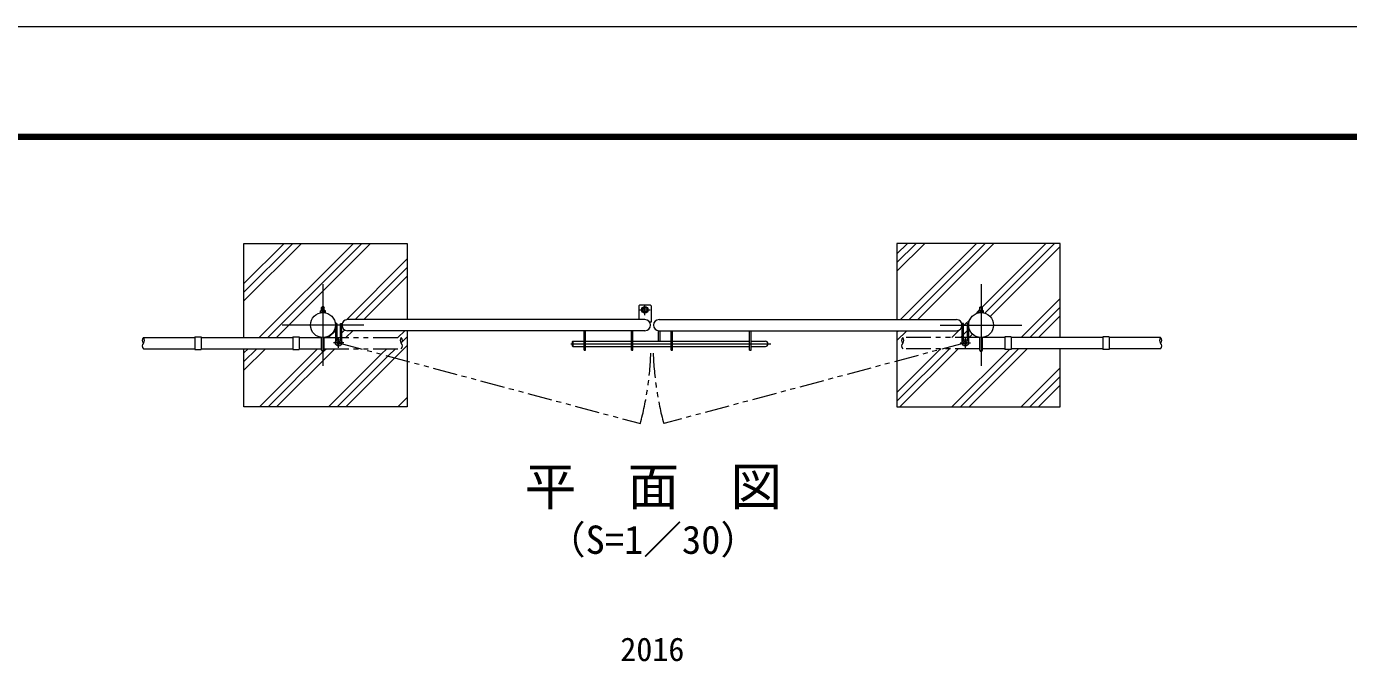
# Model space of a CAD drawing. Units: millimetres, scale not verified. Extents: x -6300 to 6300, y -4455 to 4455.
# Drawn here: x 0 to 4050, y 2511 to 4455 of the extents above; entities that cross this region are included whole.
import ezdxf
from ezdxf.enums import TextEntityAlignment as Align

# ---------------------------------------------------------------- set-up
doc = ezdxf.new("R2010")
doc.units = ezdxf.units.MM
doc.header["$LTSCALE"] = 30
for name, pattern in [('DASHED', [7.5, 6, -1.5]), ('USER1', [50.8, 31.75, -6.35, 6.35, -6.35]), ('USER2', [5, 2.5, -0.5, 0.5, -0.5, 0.5, -0.5])]:
    doc.linetypes.add(name, pattern=pattern)
for name, color, linetype, lineweight in [('0-0_D-STR1', 1, 'Continuous', 18), ('0-2_D-STR3', 3, 'Continuous', 13), ('0-3_D-BMK', 2, 'USER1', 13), ('0-4_D-STR4', 7, 'Continuous', 9), ('0-6_D-DCR-HCH', 7, 'Continuous', 9), ('0-7_D-STR-DIM', 7, 'Continuous', 9), ('0-A_D-TTL-TXT', 7, 'Continuous', 18), ('0-C_D-TTL', 7, 'Continuous', 9)]:
    doc.layers.add(name, color=color, linetype=linetype, lineweight=lineweight)
doc.styles.add('ＭＳ ゴシック', font='')
doc.styles.get('ＭＳ ゴシック').set_extended_font_data('MS Gothic')

msp = doc.modelspace()

# ---------------------------------------------------------------- linework, layer by layer
at = {"layer": '0-0_D-STR1'}
for p, q in [((1894.31, 3557.91), (983.31, 3557.91)), ((1894.31, 3523.91), (983.31, 3523.91)), ((1937.81, 3557.91), (2848.81, 3557.91)), ((1937.81, 3523.91), (2848.81, 3523.91)), ((358.16, 3502.76), (515.66, 3502.76)), ((535.66, 3502.76), (815.66, 3502.76)), ((835.66, 3502.76), (904.16, 3502.76)), ((2996.46, 3502.76), (2927.96, 3502.76)), ((3296.46, 3502.76), (3016.46, 3502.76)), ((3473.96, 3502.76), (3316.46, 3502.76)), ((358.16, 3468.76), (515.66, 3468.76)), ((535.66, 3468.76), (815.66, 3468.76)), ((835.66, 3468.76), (904.16, 3468.76)), ((2996.46, 3468.76), (2927.96, 3468.76)), ((3296.46, 3468.76), (3016.46, 3468.76)), ((3473.96, 3468.76), (3316.46, 3468.76))]:
    msp.add_line(p, q, dxfattribs=at)
at = {"layer": '0-0_D-STR1', "linetype": 'USER2', "lineweight": 13}
for p, q in [((912.16, 3502.76), (1148.16, 3502.76)), ((2919.96, 3502.76), (2683.96, 3502.76)), ((912.16, 3468.76), (1148.16, 3468.76)), ((2919.96, 3468.76), (2683.96, 3468.76))]:
    msp.add_line(p, q, dxfattribs=at)
at = {"layer": '0-0_D-STR1'}
for centre in [(908.16, 3540.91), (2923.96, 3540.91)]:
    msp.add_circle(centre, 38.15, dxfattribs=at)
for centre, start, end in [((983.31, 3540.91), 90, 270), ((1894.31, 3540.91), 270, 90), ((1937.81, 3540.91), 90, 270), ((2848.81, 3540.91), 270, 90)]:
    msp.add_arc(centre, 17, start, end, dxfattribs=at)
at = {"layer": '0-2_D-STR3'}
for p, q in [((900.66, 3579.06), (900.66, 3584.86)), ((915.66, 3579.06), (900.66, 3579.06)), ((914.08, 3585.56), (902.51, 3585.56)), ((904.16, 3595.19), (905.36, 3596.39)), ((904.16, 3585.56), (904.16, 3595.19)), ((904.16, 3578.85), (904.16, 3579.06)), ((904.41, 3584.86), (904.41, 3579.06)), ((904.86, 3585.56), (904.86, 3595.89)), ((910.96, 3596.39), (905.36, 3596.39)), ((911.46, 3585.56), (911.46, 3595.89)), ((911.91, 3584.86), (911.91, 3579.06)), ((912.16, 3585.56), (912.16, 3595.19)), ((912.16, 3578.85), (912.16, 3579.06)), ((915.66, 3579.06), (915.66, 3584.86)), ((1878.31, 3602.66), (1875.31, 3599.66)), ((1875.31, 3599.66), (1875.31, 3557.91)), ((1878.31, 3602.66), (1910.31, 3602.66)), ((1910.31, 3602.66), (1913.31, 3599.66)), ((1913.31, 3599.66), (1913.31, 3549.66)), ((2916.46, 3579.06), (2916.46, 3584.86)), ((2916.46, 3579.06), (2931.46, 3579.06)), ((2918.04, 3585.56), (2929.6, 3585.56)), ((2919.96, 3585.56), (2919.96, 3595.19)), ((2919.96, 3578.85), (2919.96, 3579.06)), ((2920.21, 3584.86), (2920.21, 3579.06)), ((2920.66, 3585.56), (2920.66, 3595.89)), ((2921.16, 3596.39), (2926.76, 3596.39)), ((2927.96, 3595.19), (2926.76, 3596.39)), ((2927.26, 3585.56), (2927.26, 3595.89)), ((2927.71, 3584.86), (2927.71, 3579.06)), ((2927.96, 3585.56), (2927.96, 3595.19)), ((2927.96, 3578.85), (2927.96, 3579.06)), ((2931.46, 3579.06), (2931.46, 3584.86)), ((946.31, 3545.91), (946.31, 3486.91)), ((950.81, 3545.91), (946.31, 3545.91)), ((950.81, 3545.91), (950.81, 3495.27)), ((961.81, 3495.27), (961.81, 3545.91)), ((961.81, 3545.91), (966.31, 3545.91)), ((966.31, 3486.91), (966.31, 3545.91)), ((1707.81, 3464.66), (1707.81, 3523.91)), ((1712.31, 3464.66), (1712.31, 3523.91)), ((1852.81, 3464.66), (1852.81, 3523.91)), ((1857.31, 3464.66), (1857.31, 3523.91)), ((1913.31, 3549.66), (1908.88, 3549.66)), ((1936.06, 3523.91), (1940.56, 3523.91)), ((1936.06, 3491.66), (1936.06, 3523.91)), ((1940.56, 3491.66), (1940.56, 3523.91)), ((1974.81, 3464.66), (1974.81, 3523.91)), ((1979.31, 3464.66), (1979.31, 3523.91)), ((2214.81, 3464.66), (2214.81, 3523.91)), ((2219.31, 3464.66), (2219.31, 3523.91)), ((2865.81, 3486.91), (2865.81, 3545.91)), ((2870.31, 3545.91), (2865.81, 3545.91)), ((2870.31, 3495.27), (2870.31, 3545.91)), ((2881.31, 3545.91), (2881.31, 3495.27)), ((2881.31, 3545.91), (2885.81, 3545.91)), ((2885.81, 3545.91), (2885.81, 3486.91)), ((515.66, 3504.76), (515.66, 3466.76)), ((515.66, 3504.76), (535.66, 3504.76)), ((535.66, 3504.76), (535.66, 3466.76)), ((815.66, 3504.76), (815.66, 3466.76)), ((815.66, 3504.76), (835.66, 3504.76)), ((835.66, 3504.76), (835.66, 3466.76)), ((904.16, 3464.39), (904.16, 3502.97)), ((912.16, 3464.39), (912.16, 3502.97)), ((1671.31, 3489.66), (1673.31, 3491.66)), ((1671.31, 3489.66), (1671.31, 3477.66)), ((1673.31, 3491.66), (1707.81, 3491.66)), ((1673.31, 3491.66), (1673.31, 3475.66)), ((1712.31, 3491.66), (1852.81, 3491.66)), ((1857.31, 3491.66), (1974.81, 3491.66)), ((1979.31, 3491.66), (2214.81, 3491.66)), ((2219.31, 3491.66), (2263.31, 3491.66)), ((2919.96, 3464.39), (2919.96, 3502.97)), ((2927.96, 3464.39), (2927.96, 3502.97)), ((2996.46, 3504.76), (2996.46, 3466.76)), ((3016.46, 3504.76), (2996.46, 3504.76)), ((3016.46, 3504.76), (3016.46, 3466.76)), ((3296.46, 3504.76), (3296.46, 3466.76)), ((3316.46, 3504.76), (3296.46, 3504.76)), ((3316.46, 3504.76), (3316.46, 3466.76)), ((515.66, 3466.76), (535.66, 3466.76)), ((815.66, 3466.76), (835.66, 3466.76)), ((1671.31, 3477.66), (1673.31, 3475.66)), ((1673.31, 3475.66), (1707.81, 3475.66)), ((1707.81, 3464.66), (1712.31, 3464.66)), ((1712.31, 3475.66), (1852.81, 3475.66)), ((1852.81, 3464.66), (1857.31, 3464.66)), ((1857.31, 3475.66), (1974.81, 3475.66)), ((1974.81, 3464.66), (1979.31, 3464.66)), ((1979.31, 3475.66), (2214.81, 3475.66)), ((2214.81, 3464.66), (2219.31, 3464.66)), ((2219.31, 3475.66), (2263.31, 3475.66)), ((3016.46, 3466.76), (2996.46, 3466.76)), ((3316.46, 3466.76), (3296.46, 3466.76))]:
    msp.add_line(p, q, dxfattribs=at)
for points in [[(910.96, 3596.39), (912.16, 3595.19), (904.16, 3595.19)], [(2921.16, 3596.39), (2919.96, 3595.19), (2927.96, 3595.19)]]:
    msp.add_lwpolyline(points, dxfattribs=at)
for centre, radius in [((1894.31, 3587.66), 10), ((1894.31, 3587.66), 6.5), ((956.31, 3486.91), 10), ((956.31, 3486.91), 5.5), ((2875.81, 3486.91), 10), ((2875.81, 3486.91), 5.5)]:
    msp.add_circle(centre, radius, dxfattribs=at)
for centre, radius, start, end in [((902.53, 3582.7), 2.86, 49.0514, 130.9486), ((908.16, 3575.17), 10.39, 68.85295, 111.14705), ((913.78, 3582.77), 2.81, 48.21899, 131.78101), ((2918.33, 3582.77), 2.81, 48.21899, 131.78101), ((2923.96, 3575.17), 10.39, 68.85295, 111.14705), ((2929.58, 3582.7), 2.86, 49.0514, 130.9486), ((2263.31, 3483.66), 8, 270, 90)]:
    msp.add_arc(centre, radius, start, end, dxfattribs=at)
at = {"layer": '0-2_D-STR3', "linetype": 'DASHED'}
for centre in [(908.16, 3464.39), (2923.96, 3464.39)]:
    msp.add_arc(centre, 4, 180, 0, dxfattribs=at)
at = {"layer": '0-3_D-BMK'}
for p, q in [((908.16, 3665.91), (908.16, 3415.91)), ((2923.96, 3665.91), (2923.96, 3415.91)), ((1878.31, 3587.66), (1910.31, 3587.66)), ((1894.31, 3571.66), (1894.31, 3603.66)), ((1033.16, 3540.91), (783.16, 3540.91)), ((2798.96, 3540.91), (3048.96, 3540.91)), ((971.84, 3486.91), (940.78, 3486.91)), ((956.31, 3471.38), (956.31, 3502.45)), ((1666.97, 3483.66), (2279.92, 3483.66)), ((2860.28, 3486.91), (2891.34, 3486.91)), ((2875.81, 3471.38), (2875.81, 3502.45))]:
    msp.add_line(p, q, dxfattribs=at)
at = {"layer": '0-3_D-BMK', "linetype": 'USER2'}
for p, q in [((956.31, 3486.91), (1880.33, 3239.69)), ((2875.81, 3486.91), (1951.78, 3239.69))]:
    msp.add_line(p, q, dxfattribs=at)
for centre, start, end in [((956.31, 3486.91), 345.02102, 358.06786), ((2875.81, 3486.91), 181.93214, 194.97898)]:
    msp.add_arc(centre, 956.52, start, end, dxfattribs=at)
at = {"layer": '0-4_D-STR4'}
for p, q in [((666.06, 3790.91), (1166.06, 3790.91)), ((666.06, 3502.76), (666.06, 3790.91)), ((1166.06, 3790.91), (1166.06, 3557.91)), ((2666.06, 3790.91), (2666.06, 3557.91)), ((3166.06, 3790.91), (2666.06, 3790.91)), ((3166.06, 3502.76), (3166.06, 3790.91)), ((1166.06, 3523.91), (1166.06, 3290.91)), ((2666.06, 3523.91), (2666.06, 3290.91))]:
    msp.add_line(p, q, dxfattribs=at)
for points in [[(1166.06, 3290.91), (666.06, 3290.91), (666.06, 3468.76)], [(2666.06, 3290.91), (3166.06, 3290.91), (3166.06, 3468.76)]]:
    msp.add_lwpolyline(points, dxfattribs=at)
at = {"layer": '0-6_D-DCR-HCH'}
for p, q in [((666.06, 3614.81), (842.16, 3790.91)), ((666.06, 3641.33), (815.64, 3790.91)), ((666.06, 3667.85), (789.13, 3790.91)), ((713.11, 3502.76), (1001.26, 3790.91)), ((739.62, 3502.76), (1027.77, 3790.91)), ((766.14, 3502.76), (1054.29, 3790.91)), ((2666.06, 3705.62), (2751.35, 3790.91)), ((2666.06, 3732.14), (2724.83, 3790.91)), ((2666.06, 3758.66), (2698.31, 3790.91)), ((2677.45, 3557.91), (2910.45, 3790.91)), ((2703.96, 3557.91), (2936.96, 3790.91)), ((2730.48, 3557.91), (2963.48, 3790.91)), ((2927.41, 3595.74), (3122.58, 3790.91)), ((2935.42, 3577.24), (3149.1, 3790.91)), ((2951.7, 3567), (3166.06, 3781.36)), ((980.05, 3557.57), (1166.06, 3743.58)), ((1006.91, 3557.91), (1166.06, 3717.07)), ((1033.42, 3557.91), (1166.06, 3690.55)), ((3046.56, 3502.76), (3166.06, 3622.26)), ((2906.43, 3574.77), (2916.46, 3584.79)), ((2916.76, 3585.09), (2919.96, 3588.29)), ((3073.08, 3502.76), (3166.06, 3595.75)), ((3099.59, 3502.76), (3166.06, 3569.23)), ((925.24, 3502.76), (946.31, 3523.83)), ((966.31, 3543.83), (966.65, 3544.17)), ((966.31, 3517.32), (975.06, 3526.07)), ((978.27, 3502.76), (999.42, 3523.91)), ((1137.37, 3502.76), (1158.52, 3523.91)), ((2666.06, 3493.49), (2696.48, 3523.91)), ((2666.06, 3520.01), (2669.96, 3523.91)), ((2834.43, 3502.76), (2859.14, 3527.47)), ((2862.25, 3530.59), (2865.81, 3534.14)), ((2870.31, 3512.13), (2881.31, 3523.13)), ((2885.81, 3527.63), (2887.7, 3529.52)), ((1150.71, 3489.58), (1166.06, 3504.93)), ((2860.95, 3502.76), (2865.81, 3507.63)), ((2887.46, 3502.76), (2897.93, 3513.24)), ((666.06, 3402.68), (732.14, 3468.76)), ((666.06, 3429.2), (705.62, 3468.76)), ((666.06, 3455.71), (679.11, 3468.76)), ((713.39, 3290.91), (891.24, 3468.76)), ((739.91, 3290.91), (909.72, 3460.72)), ((766.42, 3290.91), (944.27, 3468.76)), ((911.84, 3462.84), (917.76, 3468.76)), ((2666.06, 3307.88), (2826.95, 3468.76)), ((2675.61, 3290.91), (2853.46, 3468.76)), ((2834.71, 3290.91), (3010.56, 3466.76)), ((2861.23, 3290.91), (3039.08, 3468.76)), ((2887.74, 3290.91), (3065.59, 3468.76)), ((3046.84, 3290.91), (3166.06, 3410.13)), ((3073.36, 3290.91), (3166.06, 3383.61)), ((3099.88, 3290.91), (3166.06, 3357.1)), ((1137.65, 3290.91), (1166.06, 3319.32)), ((1164.17, 3290.91), (1166.06, 3292.8))]:
    msp.add_line(p, q, dxfattribs=at)
for points in [[(2870.31, 3538.64), (2872.58, 3540.91), (2890.25, 3558.59)], [(925.52, 3290.91), (1086.65, 3452.04), (1103.37, 3468.76)], [(952.04, 3290.91), (1107.57, 3446.44), (1129.89, 3468.76)], [(978.56, 3290.91), (1128.49, 3440.85), (1166.06, 3478.42)], [(2666.06, 3334.39), (2797.67, 3466.01), (2800.43, 3468.76)]]:
    msp.add_lwpolyline(points, dxfattribs=at)
at = {"layer": '0-7_D-STR-DIM'}
for centre, start, end in [((366.71, 3494.26), 135.18146, 224.81854), ((366.71, 3477.26), 135.18146, 224.81854), ((349.6, 3494.26), 315.18146, 44.81854), ((1156.71, 3494.26), 135.18146, 224.81854), ((1139.6, 3494.26), 315.18146, 44.81854), ((1139.6, 3477.26), 315.18146, 44.81854), ((2692.51, 3494.26), 135.18146, 224.81854), ((2692.51, 3477.26), 135.18146, 224.81854), ((2675.4, 3494.26), 315.18146, 44.81854), ((3482.51, 3494.26), 135.18146, 224.81854), ((3465.4, 3494.26), 315.18146, 44.81854), ((3465.4, 3477.26), 315.18146, 44.81854)]:
    msp.add_arc(centre, 12.06, start, end, dxfattribs=at)
at = {"layer": '0-C_D-TTL', "color": 2, "lineweight": 18}
msp.add_lwpolyline([(-6300, 4455), (6300, 4455), (6300, -4455), (-6300, -4455)], close=True, dxfattribs=at)
at = {"layer": '0-C_D-TTL'}
for points in [[(-5895, 4125), (5895, 4125), (5895, -4125), (-5895, -4125)], [(-5891.25, 4121.25), (5891.25, 4121.25), (5891.25, -4121.25), (-5891.25, -4121.25)], [(-5887.5, 4117.5), (5887.5, 4117.5), (5887.5, -4117.5), (-5887.5, -4117.5)], [(-5883.75, 4113.75), (5883.75, 4113.75), (5883.75, -4113.75), (-5883.75, -4113.75)], [(-5880, 4110), (5880, 4110), (5880, -4110), (-5880, -4110)]]:
    msp.add_lwpolyline(points, close=True, dxfattribs=at)

# ---------------------------------------------------------------- texts
at = {"layer": '0-7_D-STR-DIM', "style": 'ＭＳ ゴシック'}
msp.add_text('2016', height=72.14, dxfattribs=at).set_placement((1818.97, 2491.07), align=Align.BOTTOM_LEFT)
at = {"layer": '0-A_D-TTL-TXT', "style": 'ＭＳ ゴシック'}
for s, height, p in [('平\u3000面\u3000図', 115.5, (1526.21, 2954.61)), ('（S=1／30）', 86.66, (1594.43, 2814.82))]:
    msp.add_text(s, height=height, dxfattribs=at).set_placement(p, align=Align.BOTTOM_LEFT)

doc.saveas('drawing.dxf')
